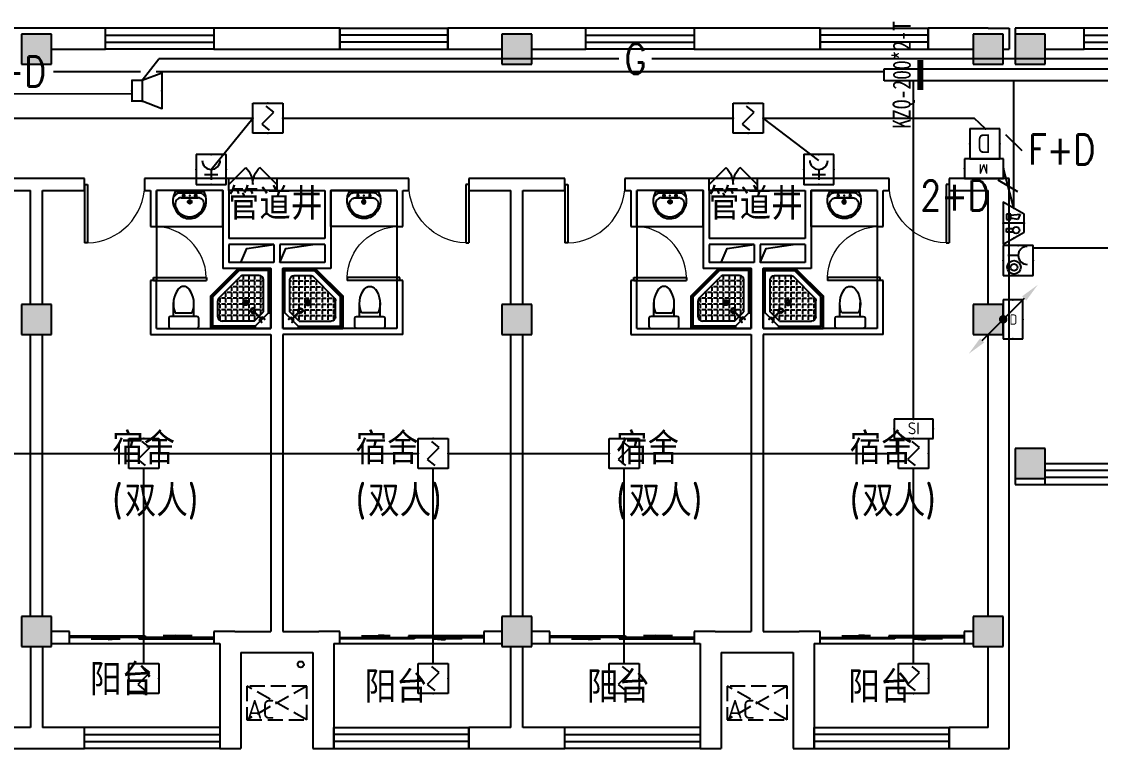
# Model space of a CAD drawing. Extents: x 1725663 to 4653551, y -550461 to 248782.
# Drawn here: x 2318193 to 2336162, y -526837 to -514724 of the extents above; entities that cross this region are included whole.
import ezdxf
from ezdxf.enums import TextEntityAlignment as Align

# ---------------------------------------------------------------- set-up
doc = ezdxf.new("R2010")
doc.units = 0
doc.header["$LTSCALE"] = 1000
doc.linetypes.add('DASH', pattern=[0.35, 0.25, -0.1])
for name, color, linetype in [('0-底图', 7, 'Continuous'), ('0000集水坑', 4, 'Continuous'), ('CABLETRAY', 4, 'Continuous'), ('CLAYER', 7, 'Continuous'), ('COLUMN', 255, 'Continuous'), ('DIM-消防', 3, 'Continuous'), ('DOOR_FIRE', 4, 'Continuous'), ('EQUIP-广播', 3, 'Continuous'), ('EQUIP-消防', 3, 'Continuous'), ('LWIRE', 4, 'Continuous'), ('PUB_HATCH', 8, 'Continuous'), ('PUB_TEXT', 7, 'Continuous'), ('WALL', 2, 'Continuous'), ('WINDOW', 4, 'Continuous'), ('WIRE-消防', 1, 'Continuous'), ('WP_F', 1, 'Continuous'), ('抗震支吊架', 2, 'Continuous'), ('洁具', 213, 'Continuous'), ('空调外机', 211, 'Continuous')]:
    doc.layers.add(name, color=color, linetype=linetype)
doc.styles.add('_TEL_ATTDEF', font='gbenor', dxfattribs={"bigfont": 'gbcbig'})
doc.styles.add('_TEL_DIM', font='SIMPLEX', dxfattribs={"width": 0.8, "height": 3.5, "bigfont": 'HZTXT'})
doc.styles.add('HZ', font='rs.shx', dxfattribs={"width": 0.8, "bigfont": 'hztxt.shx'})
doc.styles.add('kzcad', font='', dxfattribs={"width": 0.8})
doc.styles.get("Standard").update_dxf_attribs({"font": 'geniso.shx', "bigfont": 'hztxt.shx'})
doc.styles.get('kzcad').set_extended_font_data('SimSun')

# ---------------------------------------------------------------- blocks, each defined once
blk = doc.blocks.new('$equip$00002656')
for p, q in [((-0.5, 1), (-0.5, 0)), ((0.5, 1), (-0.5, 1)), ((0.5, 0), (0.5, 1)), ((0, 0.5), (0, 0.15)), ((-0.5, 0), (0.5, 0)), ((-0.219, 0.331), (0.222, 0.331))]:
    blk.add_line(p, q)
at = {"const_width": 0.04}
blk.add_lwpolyline([(-0.5, 1), (0.5, 1), (0.5, 0), (-0.5, 0), (-0.5, 1), (0.5, 1)], dxfattribs=at)
blk.add_arc((0, 0.8), 0.3, 180, 0)
for p in [(0, 1), (-0.5, 0.5), (0.5, 0.5), (0, 0)]:
    blk.add_point(p)
at = {"color": 7, "flags": 1}
for tag, height, p in [('B', 0.4, (0.762, 0.292)), ('A', 0.00002, (0, 0))]:
    blk.add_attdef(tag, text='', height=height, dxfattribs=at).set_placement(p, align=Align.MIDDLE_CENTER)
blk = doc.blocks.new('A$C29581A72')
at = {"layer": 'EQUIP-消防', "xscale": 500, "yscale": 500, "zscale": 500}
blk.add_blockref('$equip$00002656', (358, 98), dxfattribs=at)
at = {"style": 'HZ', "flags": 1}
for tag in ['WHAT', 'SPEC', 'UNIT']:
    blk.add_attdef(tag, (375, 0), '', height=0.001, dxfattribs=at)
blk = doc.blocks.new('$Equip$00002649')
for p, q in [((-0.5, 0.5), (-0.5, -0.5)), ((0.5, 0.5), (-0.5, 0.5)), ((-0.2, 0.2), (0.05, 0.4)), ((0.5, -0.5), (0.5, 0.5)), ((0, 0), (-0.2, 0.2)), ((0, 0), (0.2, -0.2)), ((0.2, -0.2), (-0.05, -0.4)), ((-0.5, -0.5), (0.5, -0.5))]:
    blk.add_line(p, q)
at = {"const_width": 0.02}
blk.add_lwpolyline([(-0.5, 0.5), (0.5, 0.5), (0.5, -0.5), (-0.5, -0.5), (-0.5, 0.5), (0.5, 0.5)], dxfattribs=at)
for p in [(0, 0.5), (-0.5, 0), (0.5, 0), (0, -0.5)]:
    blk.add_point(p)
at = {"color": 7, "flags": 1}
for tag, height, p in [('A', 0.00002, (0, 0)), ('B', 0.4, (0.762, -0.208))]:
    blk.add_attdef(tag, text='', height=height, dxfattribs=at).set_placement(p, align=Align.MIDDLE_CENTER)
blk = doc.blocks.new('$equip_U$00000157(WIN7-PC-dian)')
for p, q in [((-0.65, 0.65), (-0.65, 0)), ((0.65, 0.65), (-0.65, 0.65)), ((0.65, 0), (0.65, 0.65)), ((-0.65, 0), (0.65, 0))]:
    blk.add_line(p, q)
for p in [(0.041, 0.65), (-0.65, 0.325), (0.041, 0), (0.65, 0.325)]:
    blk.add_point(p)
at = {"color": 7, "style": '_TEL_DIM'}
blk.add_attdef('$TEXT$', text='', height=0.3, dxfattribs=at).set_placement((0.006, 0.343), align=Align.MIDDLE_CENTER)
at = {"color": 7, "style": '_TEL_DIM', "flags": 1}
for tag in ['A', 'REMARK']:
    blk.add_attdef(tag, text='', height=0.00002, dxfattribs=at).set_placement((0, 0), align=Align.MIDDLE_CENTER)
at = {"layer": 'EQUIP-消防', "color": 7, "style": '_TEL_DIM', "flags": 1}
blk.add_attdef('REMARK', text='', height=0.00002, dxfattribs=at).set_placement((0, 0), align=Align.MIDDLE_CENTER)
blk.add_attdef('REMARK', text='', height=0.00002, dxfattribs=at).set_placement((0, 0), align=Align.MIDDLE_CENTER)
blk = doc.blocks.new('$equip$00002755')
for p, q in [((0.5, 0.5), (-0.5, 0.5)), ((-0.5, 0.5), (-0.5, -0.5)), ((0.5, -0.5), (0.5, 0.5)), ((-0.5, -0.5), (0.5, -0.5))]:
    blk.add_line(p, q)
at = {"const_width": 0.04}
blk.add_lwpolyline([(-0.5, 0.5), (0.5, 0.5), (0.5, -0.5), (-0.5, -0.5), (-0.5, 0.5), (0.5, 0.5)], dxfattribs=at)
for p in [(0, 0.5), (-0.5, 0), (0.5, 0), (-0.027, -0.5)]:
    blk.add_point(p)
at = {"color": 7}
blk.add_attdef('$TEXT$', text='', height=0.4, dxfattribs=at).set_placement((0.026, -0.008), align=Align.MIDDLE_CENTER)
at = {"color": 7, "flags": 1}
for tag, height, p in [('A', 0.00002, (0, 0)), ('B', 0.4, (0.755, -0.254))]:
    blk.add_attdef(tag, text='', height=height, dxfattribs=at).set_placement(p, align=Align.MIDDLE_CENTER)
blk = doc.blocks.new('$equip$00002655')
for p, q in [((-0.5, 1), (-0.5, 0)), ((0.5, 1), (-0.5, 1)), ((0.5, 0), (0.5, 1)), ((-0.169, 0.5), (-0.169, 0.15)), ((-0.5, 0), (0.5, 0))]:
    blk.add_line(p, q)
at = {"const_width": 0.04}
blk.add_lwpolyline([(-0.5, 1), (0.5, 1), (0.5, 0), (-0.5, 0), (-0.5, 1), (0.5, 1)], dxfattribs=at)
for radius in [0.226, 0.113]:
    blk.add_circle((0.227, 0.36), radius)
blk.add_arc((-0.169, 0.8), 0.3, 180, 0)
for p in [(0, 1), (-0.5, 0.5), (0.5, 0.5), (0, 0)]:
    blk.add_point(p)
at = {"color": 7, "flags": 1}
for tag, height, p in [('B', 0.4, (0.762, 0.292)), ('A', 0.00002, (0, 0))]:
    blk.add_attdef(tag, text='', height=height, dxfattribs=at).set_placement(p, align=Align.MIDDLE_CENTER)
blk = doc.blocks.new('$equip$00002679')
for p, q in [((-0.3, 0.699), (-0.703, 0)), ((-0.264, 0.249), (-0.304, 0.569)), ((-0.304, 0.569), (-0.128, 0.489)), ((0.3, 0.699), (-0.3, 0.699)), ((0.3, 0.699), (-0.3, 0.699)), ((-0.128, 0.489), (-0.168, 0.249)), ((0, 0.699), (0, 0)), ((0.703, 0), (0.3, 0.699)), ((-0.703, 0), (0.703, 0)), ((-0.304, 0.249), (-0.304, 0.113)), ((-0.128, 0.249), (-0.304, 0.249)), ((-0.304, 0.113), (-0.128, 0.113)), ((-0.128, 0.113), (-0.128, 0.249)), ((0.174, 0.11), (0.174, 0.338)), ((0.294, 0.11), (0.174, 0.11)), ((0.294, 0.338), (0.294, 0.11))]:
    blk.add_line(p, q)
at = {"const_width": 0.04}
for points in [[(-0.299, 0.699), (0.301, 0.699), (0.703, 0), (-0.702, 0), (-0.299, 0.699), (0.301, 0.699)], [(-0.3, 0.699), (0.3, 0.699), (0.703, 0), (-0.703, 0), (-0.3, 0.699), (0.3, 0.699)]]:
    blk.add_lwpolyline(points, dxfattribs=at)
blk.add_circle((0.234, 0.43), 0.111)
for p in [(0, 0.699), (-0.501, 0.349), (0, 0), (0.502, 0.349)]:
    blk.add_point(p)
at = {"color": 7, "flags": 1}
for tag, height, p in [('B', 0.4, (0.961, 0.299)), ('A', 0.00002, (0, 0))]:
    blk.add_attdef(tag, text='', height=height, dxfattribs=at).set_placement(p, align=Align.MIDDLE_CENTER)
blk = doc.blocks.new('$equip$00002778')
for p, q in [((0.65, 0.65), (-0.65, 0.65)), ((-0.65, 0.65), (-0.65, 0)), ((0.65, 0), (0.65, 0.65)), ((-0.65, 0), (0.65, 0))]:
    blk.add_line(p, q)
at = {"const_width": 0.04}
blk.add_lwpolyline([(-0.65, 0.65), (-0.65, 0), (0.65, 0), (0.65, 0.65), (-0.65, 0.65), (-0.65, 0)], dxfattribs=at)
for p in [(0, 0.65), (-0.65, 0.325), (0, 0), (0.65, 0.325)]:
    blk.add_point(p)
at = {"color": 7}
blk.add_attdef('$TEXT$', text='', height=0.34, dxfattribs=at).set_placement((0.006, 0.343), align=Align.MIDDLE_CENTER)
at = {"color": 7, "flags": 1}
for tag, height, p in [('B', 0.4, (0.905, 0.246)), ('A', 0.00002, (0, 0))]:
    blk.add_attdef(tag, text='', height=height, dxfattribs=at).set_placement(p, align=Align.MIDDLE_CENTER)
blk = doc.blocks.new('$TelecSys$00000111')
blk.add_line((0.268, 0.268), (-0.268, -0.268))
at = {"color": 7, "style": '_TEL_DIM', "width": 0.8}
blk.add_attdef('N', text='', height=1, dxfattribs=at).set_placement((-0.212, 0.579), align=Align.MIDDLE)
blk = doc.blocks.new('$equip$00002982')
for p, q in [((0.35, 0.35), (1, 0.6)), ((1, 0.6), (1, -0.6)), ((0, 0.35), (0.35, 0.35)), ((0, 0.35), (0, -0.35)), ((0.35, 0.35), (0.35, -0.35)), ((0.35, -0.35), (0, -0.35)), ((1, -0.6), (0.35, -0.35))]:
    blk.add_line(p, q)
at = {"const_width": 0.04}
blk.add_lwpolyline([(0.35, 0.35), (0, 0.35), (0, -0.35), (0.35, -0.35), (1, -0.6), (1, 0.6), (0.35, 0.35), (0, 0.35)], dxfattribs=at)
for p in [(0, 0), (0.35, 0.35), (1, 0), (0.35, -0.35)]:
    blk.add_point(p)
at = {"color": 7, "style": '_TEL_DIM', "flags": 1}
for tag in ['A', 'REMARK']:
    blk.add_attdef(tag, text='', height=0.00002, dxfattribs=at).set_placement((0, 0), align=Align.MIDDLE_CENTER)
blk = doc.blocks.new('$TelecSys$00000080')
for p, q in [((-0.7, -0.7), (0, 0)), ((0.104, 0.104), (0.104, 0.104)), ((-0.104, -0.104), (-0.104, -0.104))]:
    blk.add_line(p, q)
at = {"const_width": 0.142}
blk.add_lwpolyline([(0.071, 0, 1), (-0.071, 0, 1)], format="xyb", close=True, dxfattribs=at)
blk.add_solid([(-0.63, -0.77), (-0.77, -0.63), (-1.15, -1.15)])
at = {"width": 0.8, "flags": 9}
blk.add_attdef('A', (0, 0), '', height=0.00002, rotation=180, dxfattribs=at)
blk = doc.blocks.new('$TelecSys$00000079')
for p, q in [((0.7, 0.7), (0, 0)), ((0.104, 0.104), (0.104, 0.104)), ((-0.104, -0.104), (-0.104, -0.104))]:
    blk.add_line(p, q)
at = {"const_width": 0.142}
blk.add_lwpolyline([(-0.071, 0, 1), (0.071, 0, 1)], format="xyb", close=True, dxfattribs=at)
blk.add_solid([(0.63, 0.77), (0.77, 0.63), (1.15, 1.15)])
at = {"width": 0.8, "flags": 9}
blk.add_attdef('A', (0, 0), '', height=0.00002, dxfattribs=at)
blk = doc.blocks.new('$equip$00002776')
for p, q in [((0.65, 0.65), (-0.65, 0.65)), ((-0.65, 0.65), (-0.65, 0)), ((0.65, 0), (0.65, 0.65)), ((-0.65, 0), (0.65, 0))]:
    blk.add_line(p, q)
at = {"const_width": 0.04}
blk.add_lwpolyline([(-0.65, 0.65), (-0.65, 0), (0.65, 0), (0.65, 0.65), (-0.65, 0.65), (-0.65, 0)], dxfattribs=at)
for p in [(0, 0.65), (-0.65, 0.325), (0, 0), (0.65, 0.325)]:
    blk.add_point(p)
at = {"color": 7}
blk.add_attdef('$TEXT$', text='', height=0.4, dxfattribs=at).set_placement((0.006, 0.343), align=Align.MIDDLE_CENTER)
at = {"color": 7, "flags": 1}
for tag, p in [('B', (0.905, 0.246)), ('A', (0, 0))]:
    blk.add_attdef(tag, text='', height=0.4, dxfattribs=at).set_placement(p, align=Align.MIDDLE_CENTER)
blk = doc.blocks.new('2t21gqw')
at = {"layer": '0000集水坑'}
blk.add_circle((36400, -76400), 50, dxfattribs=at)
blk = doc.blocks.new('1F平面-CAD导入_dwg_Drawing4_t3_dwg_$plan$00001613-474159-1F-927810-1F')
at = {"layer": '洁具'}
for p, q in [((-30, 250), (-170, 250)), ((-200, 170), (-430, 170)), ((-260, -140), (-260, 140)), ((-200, -170), (-200, -220)), ((-170, -250), (-30, -250))]:
    blk.add_line(p, q, dxfattribs=at)
for points in [[(-200, 220), (-200, 170), (-200, -170), (-430, -170)], [(0, -220), (0, 220)]]:
    blk.add_lwpolyline(points, dxfattribs=at)
for centre, radius, start, end in [((-170, 220), 30, 90, 180), ((-30, 220), 30, 0, 90), ((-590, 0), 110, 123.4509, 236.5491), ((-413, -227), 398, 67.4505, 126.6381), ((-413, 227), 398, 233.3619, 292.5495), ((-170, -220), 30, 180, 270), ((-30, -220), 30, 270, 0)]:
    blk.add_arc(centre, radius, start, end, dxfattribs=at)
blk = doc.blocks.new('$lvtry$00000169')
at = {"color": 0}
for p, q in [((259, -36), (259, 0)), ((259, -36), (36, -259)), ((276, -120), (120, -276)), ((144, -151), (291, -298)), ((151, -144), (298, -291)), ((259, -24), (976, -24)), ((259, -36), (964, -36)), ((270, -213), (270, -143)), ((276, -120), (808, -120)), ((366, -213), (366, -143)), ((462, -213), (462, -143)), ((558, -213), (558, -143)), ((655, -213), (655, -143)), ((751, -213), (751, -143)), ((847, -213), (847, -143)), ((964, -36), (976, -24)), ((964, -36), (964, -525)), ((976, -24), (976, -530)), ((36, -259), (0, -259)), ((24, -259), (24, -976)), ((36, -259), (36, -964)), ((120, -276), (120, -808)), ((120, -309), (147, -309)), ((173, -309), (173, -239)), ((173, -309), (243, -309)), ((173, -405), (173, -335)), ((183, -213), (205, -213)), ((220, -213), (243, -213)), ((270, -213), (340, -213)), ((270, -263), (270, -239)), ((270, -405), (270, -335)), ((334, -309), (340, -309)), ((366, -213), (436, -213)), ((366, -309), (366, -239)), ((366, -309), (436, -309)), ((366, -405), (366, -335)), ((462, -213), (532, -213)), ((462, -309), (462, -239)), ((462, -309), (532, -309)), ((462, -405), (462, -335)), ((558, -213), (628, -213)), ((558, -309), (558, -239)), ((558, -309), (628, -309)), ((558, -405), (558, -335)), ((655, -213), (725, -213)), ((655, -309), (655, -239)), ((655, -309), (725, -309)), ((655, -405), (655, -335)), ((751, -213), (821, -213)), ((751, -309), (751, -239)), ((751, -309), (821, -309)), ((751, -405), (751, -335)), ((847, -213), (880, -213)), ((847, -309), (847, -239)), ((847, -309), (880, -309)), ((847, -405), (847, -335)), ((880, -192), (880, -460)), ((120, -405), (147, -405)), ((120, -501), (147, -501)), ((173, -405), (243, -405)), ((173, -501), (173, -431)), ((173, -501), (243, -501)), ((173, -598), (173, -528)), ((270, -405), (340, -405)), ((270, -501), (270, -431)), ((270, -501), (340, -501)), ((270, -598), (270, -528)), ((366, -405), (379, -405)), ((366, -501), (366, -431)), ((366, -501), (436, -501)), ((366, -598), (366, -528)), ((462, -405), (532, -405)), ((462, -501), (462, -431)), ((462, -501), (532, -501)), ((462, -598), (462, -528)), ((859, -511), (511, -859)), ((964, -525), (525, -964)), ((976, -530), (530, -976)), ((558, -405), (628, -405)), ((558, -501), (558, -431)), ((558, -501), (628, -501)), ((558, -598), (558, -528)), ((655, -405), (725, -405)), ((655, -501), (655, -431)), ((655, -501), (725, -501)), ((655, -598), (655, -528)), ((751, -405), (821, -405)), ((751, -501), (751, -431)), ((751, -501), (821, -501)), ((751, -598), (751, -528)), ((847, -405), (880, -405)), ((847, -501), (847, -431)), ((847, -501), (867, -501)), ((964, -525), (976, -530)), ((120, -598), (147, -598)), ((120, -694), (147, -694)), ((173, -598), (243, -598)), ((173, -694), (173, -624)), ((173, -694), (243, -694)), ((270, -598), (340, -598)), ((270, -694), (270, -624)), ((270, -694), (340, -694)), ((366, -598), (436, -598)), ((366, -694), (366, -624)), ((366, -694), (436, -694)), ((462, -598), (532, -598)), ((462, -694), (462, -624)), ((462, -694), (532, -694)), ((558, -598), (628, -598)), ((558, -694), (558, -624)), ((558, -694), (628, -694)), ((655, -598), (725, -598)), ((655, -694), (655, -624)), ((655, -694), (676, -694)), ((751, -598), (773, -598)), ((120, -790), (147, -790)), ((173, -790), (173, -720)), ((173, -790), (243, -790)), ((173, -878), (173, -816)), ((192, -880), (460, -880)), ((270, -790), (270, -720)), ((270, -790), (340, -790)), ((270, -880), (270, -816)), ((366, -790), (366, -720)), ((366, -790), (436, -790)), ((366, -880), (366, -816)), ((462, -790), (462, -720)), ((462, -790), (532, -790)), ((462, -880), (462, -816)), ((558, -790), (558, -720)), ((558, -790), (580, -790)), ((36, -964), (24, -976)), ((24, -976), (530, -976)), ((36, -964), (525, -964)), ((525, -964), (530, -976))]:
    blk.add_line(p, q, dxfattribs=at)
blk.add_lwpolyline([(0, 0), (0, -1000), (540, -1000), (1000, -540), (1000, 0)], close=True)
for points in [[(0, 0), (0, -1000)], [(0, 0), (1000, 0)], [(1000, 0), (1000, -540)], [(136, -190), (148, -178), (132, -162), (121, -174)], [(190, -136), (178, -148), (162, -132), (174, -121)], [(1000, -540), (540, -1000)], [(0, -1000), (540, -1000)]]:
    blk.add_lwpolyline(points, close=True, dxfattribs=at)
for radius in [43.8, 31.1]:
    blk.add_circle((416, -428), radius, dxfattribs=at)
for centre, radius, start, end in [((808, -192), 72, 0, 90), ((296, -296), 40.6, 142.583, 128.4197), ((296, -296), 28.6, 145.828, 125.6599), ((808, -460), 72, 315, 0), ((192, -808), 72, 180, 270), ((460, -808), 72, 270, 315)]:
    blk.add_arc(centre, radius, start, end, dxfattribs=at)
for p in [(103, -156, 0), (156, -102, 0), (416, -428, 0)]:
    blk.add_point(p, dxfattribs=at)
blk = doc.blocks.new('$lvtry$00000178')
at = {"color": 0}
for p, q in [((-238, 0), (238, 0)), ((-214, -36), (-272, -91)), ((-180, -23), (180, -23)), ((-142, -105), (140, -105)), ((140, -105), (-142, -105)), ((216, -37), (268, -91))]:
    blk.add_line(p, q, dxfattribs=at)
blk.add_lwpolyline([(-104, -430, 0.224698), (110, -425, 0.348046), (269, -79), (239, 0), (-241, 0), (-271, -79, 0.356844)], format="xyb", close=True, dxfattribs=at)
for centre, radius in [((-100, -65), 16.3), ((1, -172), 31.6), ((100, -65), 16.3)]:
    blk.add_circle(centre, radius, dxfattribs=at)
at = {"color": 0, "lineweight": 13}
blk.add_circle((1, -172), 23, dxfattribs=at)
at = {"color": 0}
for centre, radius, start, end in [((-142, -205), 100, 90, 190.5602), ((-180, -73), 50, 90, 133.181), ((140, -205), 100, 349.4398, 90), ((180, -73), 50, 44.5607, 90), ((-1, -179), 243, 190.5602, 349.4398)]:
    blk.add_arc(centre, radius, start, end, dxfattribs=at)
for p in [(0, -65), (1, -172)]:
    blk.add_point(p, dxfattribs=at)
blk = doc.blocks.new('A$C70365C93')
at = {"layer": '洁具'}
blk.add_lwpolyline([(-1900, 2300), (-1900, 1700), (-800, 1700), (-800, 2300)], close=True, dxfattribs=at)
blk.add_blockref('$lvtry$00000178', (-1350, 2280), dxfattribs=at)
at = {"layer": '洁具', "rotation": 180}
blk.add_blockref('$lvtry$00000169', (0, 0), dxfattribs=at)
at = {"layer": '洁具', "extrusion": (0, 0, -1), "xscale": -1, "zscale": -1, "rotation": 90}
blk.add_blockref('1F平面-CAD导入_dwg_Drawing4_t3_dwg_$plan$00001613-474159-1F-927810-1F', (1450, 0), dxfattribs=at)
blk = doc.blocks.new('A$Cf5a72a1b')
at = {"layer": '空调外机', "linetype": 'DASH'}
for p, q in [((1000, 563), (0, 0)), ((1000, 0), (0, 563))]:
    blk.add_line(p, q, dxfattribs=at)
blk.add_lwpolyline([(1000, 563), (0, 563), (0, 0), (1000, 0)], close=True, dxfattribs=at)
at = {"layer": 'PUB_TEXT'}
blk.add_text('AC', height=315, dxfattribs=at).set_placement((5, 18))
blk = doc.blocks.new('$WINLIB2D$00000001')
at = {"color": 0}
for points in [[(-0.5, 0.5), (-0.5, -0.5)], [(-0.5, 0.5), (0.5, 0.5)], [(0.5, -0.5), (0.5, 0.5)], [(0.5, 0.1667), (-0.5, 0.1667)], [(0.5, -0.1667), (-0.5, -0.1667)], [(-0.5, -0.5), (0.5, -0.5)]]:
    blk.add_lwpolyline(points, dxfattribs=at)
blk = doc.blocks.new('$DorLib2D$00000131')
at = {"color": 0, "linetype": 'Continuous'}
for p, q in [((0.15, 0.125), (0.2319, 0.1973)), ((0.2319, 0.1973), (0.2319, 0.125)), ((-0.5, 0.125), (-0.5, 0)), ((0.0192, 0.125), (-0.5, 0.125)), ((0.0192, 0), (0.0192, 0.125)), ((0.35, 0.125), (0.15, 0.125)), ((-0.5, 0), (0.0192, 0)), ((-0.024, 0), (0.5, 0)), ((-0.024, -0.125), (-0.024, 0)), ((0.5, 0), (0.5, -0.125)), ((-0.35, -0.125), (-0.15, -0.125)), ((-0.2319, -0.1973), (-0.2319, -0.125)), ((-0.15, -0.125), (-0.2319, -0.1973)), ((0.5, -0.125), (-0.024, -0.125))]:
    blk.add_line(p, q, dxfattribs=at)
blk = doc.blocks.new('$DorLib2D$00000116')
at = {"color": 0}
for p, q in [((-0.5, 0), (-0.146, 0.354)), ((0.5, 0), (0.146, 0.354))]:
    blk.add_line(p, q, dxfattribs=at)
for centre, start, end in [((-0.5, 0), 0, 45), ((0.5, 0), 135, 180)]:
    blk.add_arc(centre, 0.5, start, end, dxfattribs=at)
blk = doc.blocks.new('$DorLib2D$00000001')
for p, q in [((0.45, 0.975), (0.5, 0.975)), ((0.45, 0), (0.45, 0.975)), ((0.5, 0), (0.5, 0.975)), ((0.5, 0), (0.45, 0))]:
    blk.add_line(p, q)
at = {"lineweight": 13}
blk.add_arc((0.475, 0), 0.975, 91.4693, 180, dxfattribs=at)
blk = doc.blocks.new('gkhkjk')
at = {"layer": 'PUB_HATCH'}
for points in [[(1529557, -433803.8), (1529057, -433803.8), (1529057, -434303.8), (1529557, -434303.8)], [(1537557, -433803.8), (1537057, -433803.8), (1537057, -434303.8), (1537557, -434303.8)], [(1545407, -433803.8), (1544907, -433803.8), (1544907, -434303.8), (1545407, -434303.8)], [(1546107, -433803.8), (1545607, -433803.8), (1545607, -434303.8), (1546107, -434303.8)], [(1529557, -438303.8), (1529057, -438303.8), (1529057, -438803.8), (1529557, -438803.8)], [(1537557, -438303.8), (1537057, -438303.8), (1537057, -438803.8), (1537557, -438803.8)], [(1545407, -438303.8), (1544907, -438303.8), (1544907, -438803.8), (1545407, -438803.8)], [(1546107, -440703.8), (1545607, -440703.8), (1545607, -441203.8), (1546107, -441203.8)], [(1529557, -443503.8), (1529057, -443503.8), (1529057, -444003.8), (1529557, -444003.8)], [(1537557, -443503.8), (1537057, -443503.8), (1537057, -444003.8), (1537557, -444003.8)], [(1545407, -443503.8), (1544907, -443503.8), (1544907, -444003.8), (1545407, -444003.8)]]:
    blk.add_hatch(color=256, dxfattribs=at).paths.add_polyline_path(points)
for points in [[(1532707, -437603.8), (1532810.6, -437373.6), (1533257, -437303.8)], [(1533357, -437603.8), (1533460.6, -437373.6), (1533907, -437303.8)], [(1540707, -437603.8), (1540810.6, -437373.6), (1541257, -437303.8)], [(1541357, -437603.8), (1541460.6, -437373.6), (1541907, -437303.8)]]:
    blk.add_lwpolyline(points)
at = {"layer": 'COLUMN'}
for p, q in [((1529557, -433803.8), (1529057, -433803.8)), ((1529057, -433803.8), (1529057, -434303.8)), ((1529557, -434303.8), (1529557, -433803.8)), ((1537557, -433803.8), (1537057, -433803.8)), ((1537057, -433803.8), (1537057, -434303.8)), ((1537557, -434303.8), (1537557, -433803.8)), ((1545407, -433803.8), (1544907, -433803.8)), ((1544907, -433803.8), (1544907, -434303.8)), ((1545407, -434303.8), (1545407, -433803.8)), ((1546107, -433803.8), (1545607, -433803.8)), ((1545607, -433803.8), (1545607, -434303.8)), ((1546107, -434303.8), (1546107, -433803.8)), ((1529057, -434303.8), (1529557, -434303.8)), ((1537057, -434303.8), (1537557, -434303.8)), ((1544907, -434303.8), (1545407, -434303.8)), ((1545607, -434303.8), (1546107, -434303.8)), ((1529557, -438303.8), (1529057, -438303.8)), ((1529057, -438303.8), (1529057, -438803.8)), ((1529557, -438803.8), (1529557, -438303.8)), ((1537557, -438303.8), (1537057, -438303.8)), ((1537057, -438303.8), (1537057, -438803.8)), ((1537557, -438803.8), (1537557, -438303.8)), ((1545407, -438303.8), (1544907, -438303.8)), ((1544907, -438303.8), (1544907, -438803.8)), ((1545407, -438803.8), (1545407, -438303.8)), ((1529057, -438803.8), (1529557, -438803.8)), ((1537057, -438803.8), (1537557, -438803.8)), ((1544907, -438803.8), (1545407, -438803.8)), ((1546107, -440703.8), (1545607, -440703.8)), ((1545607, -440703.8), (1545607, -441203.8)), ((1546107, -441203.8), (1546107, -440703.8)), ((1545607, -441203.8), (1546107, -441203.8)), ((1529557, -443503.8), (1529057, -443503.8)), ((1529057, -443503.8), (1529057, -444003.8)), ((1529557, -444003.8), (1529557, -443503.8)), ((1537557, -443503.8), (1537057, -443503.8)), ((1537057, -443503.8), (1537057, -444003.8)), ((1537557, -444003.8), (1537557, -443503.8)), ((1545407, -443503.8), (1544907, -443503.8)), ((1544907, -443503.8), (1544907, -444003.8)), ((1545407, -444003.8), (1545407, -443503.8)), ((1529057, -444003.8), (1529557, -444003.8)), ((1537057, -444003.8), (1537557, -444003.8)), ((1544907, -444003.8), (1545407, -444003.8))]:
    blk.add_line(p, q, dxfattribs=at)
at = {"layer": 'DOOR_FIRE'}
for p, q in [((1533307, -436203.8), (1532507, -436203.8)), ((1541307, -436203.8), (1540507, -436203.8)), ((1533307, -436403.8), (1532507, -436403.8)), ((1541307, -436403.8), (1540507, -436403.8))]:
    blk.add_line(p, q, dxfattribs=at)
at = {"layer": 'WALL'}
for p, q in [((1529307, -433703.8), (1528157, -433703.8)), ((1530457, -433703.8), (1529307, -433703.8)), ((1530457, -434053.8), (1530457, -433703.8)), ((1534357, -433703.8), (1532257, -433703.8)), ((1532257, -433703.8), (1532257, -434053.8)), ((1534357, -434053.8), (1534357, -433703.8)), ((1537307, -433703.8), (1536157, -433703.8)), ((1536157, -433703.8), (1536157, -434053.8)), ((1538457, -433703.8), (1537307, -433703.8)), ((1538457, -434053.8), (1538457, -433703.8)), ((1542357, -433703.8), (1540257, -433703.8)), ((1540257, -433703.8), (1540257, -434053.8)), ((1542357, -434053.8), (1542357, -433703.8)), ((1545157, -433703.8), (1544157, -433703.8)), ((1544157, -433703.8), (1544157, -434053.8)), ((1545157, -433703.8), (1545507, -433703.8)), ((1545507, -433703.8), (1545507, -434053.8)), ((1546757, -433703.8), (1545607, -433703.8)), ((1545607, -433703.8), (1545607, -433803.8)), ((1546757, -434053.8), (1546757, -433703.8)), ((1529557, -434053.8), (1530457, -434053.8)), ((1532257, -434053.8), (1534357, -434053.8)), ((1536157, -434053.8), (1537057, -434053.8)), ((1537557, -434053.8), (1538457, -434053.8)), ((1540257, -434053.8), (1542357, -434053.8)), ((1544157, -434053.8), (1544907, -434053.8)), ((1545407, -434053.8), (1545507, -434053.8)), ((1546107, -434053.8), (1546757, -434053.8)), ((1529307, -436203.8), (1528507, -436203.8)), ((1530107, -436203.8), (1529307, -436203.8)), ((1530107, -436403.8), (1530107, -436203.8)), ((1531207, -436203.8), (1531107, -436203.8)), ((1531107, -436203.8), (1531107, -436403.8)), ((1532407, -436203.8), (1531207, -436203.8)), ((1532507, -436203.8), (1532407, -436203.8)), ((1532507, -436403.8), (1532507, -436203.8)), ((1534207, -436203.8), (1533307, -436203.8)), ((1533307, -436203.8), (1533307, -436403.8)), ((1535407, -436203.8), (1534207, -436203.8)), ((1535507, -436203.8), (1535407, -436203.8)), ((1535507, -436403.8), (1535507, -436203.8)), ((1537307, -436203.8), (1536507, -436203.8)), ((1536507, -436203.8), (1536507, -436403.8)), ((1538107, -436203.8), (1537307, -436203.8)), ((1538107, -436403.8), (1538107, -436203.8)), ((1539207, -436203.8), (1539107, -436203.8)), ((1539107, -436203.8), (1539107, -436403.8)), ((1540407, -436203.8), (1539207, -436203.8)), ((1540507, -436203.8), (1540407, -436203.8)), ((1540507, -436403.8), (1540507, -436203.8)), ((1542207, -436203.8), (1541307, -436203.8)), ((1541307, -436203.8), (1541307, -436403.8)), ((1543407, -436203.8), (1542207, -436203.8)), ((1543507, -436203.8), (1543407, -436203.8)), ((1543507, -436403.8), (1543507, -436203.8)), ((1545507, -436203.8), (1544507, -436203.8)), ((1544507, -436203.8), (1544507, -436403.8)), ((1545507, -438553.8), (1545507, -436203.8)), ((1528507, -436403.8), (1529207, -436403.8)), ((1529207, -438303.8), (1529207, -436403.8)), ((1529407, -438303.8), (1529407, -436403.8)), ((1529407, -436403.8), (1530107, -436403.8)), ((1531107, -436403.8), (1531207, -436403.8)), ((1531207, -436403.8), (1531207, -437003.8)), ((1532407, -436403.8), (1531307, -436403.8)), ((1531307, -437003.8), (1531307, -436403.8)), ((1532407, -436403.8), (1532407, -437203.8)), ((1532507, -436403.8), (1532507, -437203.8)), ((1533307, -436403.8), (1534107, -436403.8)), ((1534107, -436403.8), (1534107, -437203.8)), ((1535307, -436403.8), (1534207, -436403.8)), ((1534207, -436403.8), (1534207, -437203.8)), ((1535307, -436403.8), (1535307, -437003.8)), ((1535407, -437003.8), (1535407, -436403.8)), ((1535407, -436403.8), (1535507, -436403.8)), ((1536507, -436403.8), (1537207, -436403.8)), ((1537207, -438303.8), (1537207, -436403.8)), ((1537407, -438303.8), (1537407, -436403.8)), ((1537407, -436403.8), (1538107, -436403.8)), ((1539107, -436403.8), (1539207, -436403.8)), ((1539207, -436403.8), (1539207, -437003.8)), ((1540407, -436403.8), (1539307, -436403.8)), ((1539307, -437003.8), (1539307, -436403.8)), ((1540407, -436403.8), (1540407, -437203.8)), ((1540507, -436403.8), (1540507, -437203.8)), ((1541307, -436403.8), (1542107, -436403.8)), ((1542107, -436403.8), (1542107, -437203.8)), ((1543307, -436403.8), (1542207, -436403.8)), ((1542207, -436403.8), (1542207, -437203.8)), ((1543307, -436403.8), (1543307, -437003.8)), ((1543407, -437003.8), (1543407, -436403.8)), ((1543407, -436403.8), (1543507, -436403.8)), ((1544507, -436403.8), (1545157, -436403.8)), ((1545157, -438303.8), (1545157, -436403.8)), ((1531207, -437003.8), (1531307, -437003.8)), ((1535307, -437003.8), (1535407, -437003.8)), ((1539207, -437003.8), (1539307, -437003.8)), ((1543307, -437003.8), (1543407, -437003.8)), ((1532407, -437203.8), (1532407, -437703.8)), ((1533307, -437203.8), (1532507, -437203.8)), ((1533257, -437303.8), (1532507, -437303.8)), ((1532507, -437303.8), (1532507, -437603.8)), ((1533257, -437303.8), (1533257, -437603.8)), ((1534107, -437203.8), (1533307, -437203.8)), ((1534107, -437303.8), (1533357, -437303.8)), ((1533357, -437303.8), (1533357, -437603.8)), ((1534107, -437303.8), (1534107, -437603.8)), ((1534207, -437203.8), (1534207, -437703.8)), ((1540407, -437203.8), (1540407, -437703.8)), ((1541307, -437203.8), (1540507, -437203.8)), ((1541257, -437303.8), (1540507, -437303.8)), ((1540507, -437303.8), (1540507, -437603.8)), ((1541257, -437303.8), (1541257, -437603.8)), ((1542107, -437203.8), (1541307, -437203.8)), ((1542107, -437303.8), (1541357, -437303.8)), ((1541357, -437303.8), (1541357, -437603.8)), ((1542107, -437303.8), (1542107, -437603.8)), ((1542207, -437203.8), (1542207, -437703.8)), ((1533207, -437703.8), (1532407, -437703.8)), ((1533257, -437603.8), (1532507, -437603.8)), ((1533207, -437703.8), (1533207, -438703.8)), ((1534107, -437603.8), (1533357, -437603.8)), ((1533407, -437703.8), (1533407, -438703.8)), ((1534207, -437703.8), (1533407, -437703.8)), ((1541207, -437703.8), (1540407, -437703.8)), ((1541257, -437603.8), (1540507, -437603.8)), ((1541207, -437703.8), (1541207, -438703.8)), ((1542107, -437603.8), (1541357, -437603.8)), ((1541407, -437703.8), (1541407, -438703.8)), ((1542207, -437703.8), (1541407, -437703.8)), ((1531307, -437903.8), (1531207, -437903.8)), ((1531207, -437903.8), (1531207, -438803.8)), ((1531307, -438703.8), (1531307, -437903.8)), ((1535407, -437903.8), (1535307, -437903.8)), ((1535307, -437903.8), (1535307, -438703.8)), ((1535407, -438803.8), (1535407, -437903.8)), ((1539307, -437903.8), (1539207, -437903.8)), ((1539207, -437903.8), (1539207, -438803.8)), ((1539307, -438703.8), (1539307, -437903.8)), ((1543407, -437903.8), (1543307, -437903.8)), ((1543307, -437903.8), (1543307, -438703.8)), ((1543407, -438803.8), (1543407, -437903.8)), ((1545507, -443903.8), (1545507, -438553.8)), ((1529207, -443503.8), (1529207, -438803.8)), ((1529407, -443503.8), (1529407, -438803.8)), ((1531207, -438803.8), (1533207, -438803.8)), ((1531307, -438703.8), (1533207, -438703.8)), ((1533207, -438803.8), (1533207, -443753.8)), ((1535307, -438703.8), (1533407, -438703.8)), ((1535407, -438803.8), (1533407, -438803.8)), ((1533407, -438803.8), (1533407, -443753.8)), ((1537207, -443503.8), (1537207, -438803.8)), ((1537407, -443503.8), (1537407, -438803.8)), ((1539207, -438803.8), (1541207, -438803.8)), ((1539307, -438703.8), (1541207, -438703.8)), ((1541207, -438803.8), (1541207, -443753.8)), ((1543307, -438703.8), (1541407, -438703.8)), ((1543407, -438803.8), (1541407, -438803.8)), ((1541407, -438803.8), (1541407, -443753.8)), ((1545157, -443503.8), (1545157, -438803.8)), ((1545607, -441203.8), (1545607, -441303.8)), ((1545607, -441303.8), (1546107, -441303.8)), ((1546107, -441303.8), (1546107, -441203.8)), ((1529857, -443753.8), (1529557, -443753.8)), ((1529857, -443953.8), (1529857, -443753.8)), ((1532607, -443753.8), (1532257, -443753.8)), ((1532257, -443753.8), (1532257, -443953.8)), ((1532607, -443753.8), (1533207, -443753.8)), ((1533407, -443753.8), (1534007, -443753.8)), ((1534357, -443753.8), (1534007, -443753.8)), ((1534357, -443953.8), (1534357, -443753.8)), ((1537057, -443753.8), (1536757, -443753.8)), ((1536757, -443753.8), (1536757, -443953.8)), ((1537857, -443753.8), (1537557, -443753.8)), ((1537857, -443953.8), (1537857, -443753.8)), ((1540607, -443753.8), (1540257, -443753.8)), ((1540257, -443753.8), (1540257, -443953.8)), ((1540607, -443753.8), (1541207, -443753.8)), ((1541407, -443753.8), (1542007, -443753.8)), ((1542357, -443753.8), (1542007, -443753.8)), ((1542357, -443953.8), (1542357, -443753.8)), ((1544907, -443753.8), (1544757, -443753.8)), ((1544757, -443753.8), (1544757, -443953.8)), ((1529207, -444003.8), (1529207, -445353.8)), ((1529407, -444003.8), (1529407, -445353.8)), ((1529557, -443953.8), (1529857, -443953.8)), ((1532257, -443953.8), (1532357, -443953.8)), ((1532357, -443953.8), (1532357, -445353.8)), ((1534257, -443953.8), (1534357, -443953.8)), ((1534257, -443953.8), (1534257, -445353.8)), ((1536757, -443953.8), (1537057, -443953.8)), ((1537207, -445353.8), (1537207, -444003.8)), ((1537407, -445353.8), (1537407, -444003.8)), ((1537557, -443953.8), (1537857, -443953.8)), ((1540257, -443953.8), (1540357, -443953.8)), ((1540357, -443953.8), (1540357, -445353.8)), ((1542257, -443953.8), (1542357, -443953.8)), ((1542257, -443953.8), (1542257, -445353.8)), ((1544757, -443953.8), (1544907, -443953.8)), ((1545157, -445353.8), (1545157, -444003.8)), ((1545507, -445703.8), (1545507, -443903.8)), ((1532707, -444103.8), (1533307, -444103.8)), ((1532707, -444103.8), (1532707, -445703.8)), ((1533307, -444103.8), (1533907, -444103.8)), ((1533907, -444103.8), (1533907, -445703.8)), ((1540707, -444103.8), (1541307, -444103.8)), ((1540707, -444103.8), (1540707, -445703.8)), ((1541307, -444103.8), (1541907, -444103.8)), ((1541907, -444103.8), (1541907, -445703.8)), ((1529207, -445353.8), (1528507, -445353.8)), ((1530107, -445353.8), (1529407, -445353.8)), ((1530107, -445703.8), (1530107, -445353.8)), ((1532357, -445353.8), (1532357, -445703.8)), ((1534257, -445703.8), (1534257, -445353.8)), ((1537207, -445353.8), (1536507, -445353.8)), ((1536507, -445353.8), (1536507, -445703.8)), ((1538107, -445353.8), (1537407, -445353.8)), ((1538107, -445703.8), (1538107, -445353.8)), ((1540357, -445353.8), (1540357, -445703.8)), ((1542257, -445703.8), (1542257, -445353.8)), ((1545157, -445353.8), (1544507, -445353.8)), ((1544507, -445353.8), (1544507, -445703.8)), ((1528507, -445703.8), (1529307, -445703.8)), ((1529307, -445703.8), (1530107, -445703.8)), ((1532357, -445703.8), (1532707, -445703.8)), ((1533907, -445703.8), (1534257, -445703.8)), ((1536507, -445703.8), (1537307, -445703.8)), ((1537307, -445703.8), (1538107, -445703.8)), ((1540357, -445703.8), (1540707, -445703.8)), ((1541907, -445703.8), (1542257, -445703.8)), ((1544507, -445703.8), (1545507, -445703.8))]:
    blk.add_line(p, q, dxfattribs=at)
at = {"layer": 'WINDOW'}
for p, q in [((1531307, -437003.8), (1531307, -437903.8)), ((1535307, -437003.8), (1535307, -437903.8)), ((1539307, -437003.8), (1539307, -437903.8)), ((1543307, -437003.8), (1543307, -437903.8)), ((1529857, -443953.8), (1532257, -443953.8)), ((1534357, -443953.8), (1536757, -443953.8)), ((1537857, -443953.8), (1540257, -443953.8)), ((1542357, -443953.8), (1544757, -443953.8))]:
    blk.add_line(p, q, dxfattribs=at)
for name, p in [('2t21gqw', (1497307, -367903.8)), ('A$C70365C93', (1533207, -438703.8)), ('A$C70365C93', (1541207, -438703.8)), ('A$Cf5a72a1b', (1532807.5, -445227.3)), ('A$Cf5a72a1b', (1540807.5, -445227.3))]:
    blk.add_blockref(name, p)
at = {"xscale": -1, "rotation": 359.9999999999999}
for p in [(1533407, -438703.8), (1541407, -438703.8)]:
    blk.add_blockref('A$C70365C93', p, dxfattribs=at)
at = {"layer": 'DOOR_FIRE', "xscale": 800, "yscale": -800, "zscale": 200, "rotation": 179.9999999994664}
for p in [(1532907, -436303.8), (1540907, -436303.8)]:
    blk.add_blockref('$DorLib2D$00000116', p, dxfattribs=at)
at = {"layer": 'WINDOW'}
for name, p, xscale, yscale, zscale in [('$WINLIB2D$00000001', (1531357, -433878.8), -1800, 350, -1800), ('$WINLIB2D$00000001', (1535257, -433878.8), 1800, 350, 1800), ('$WINLIB2D$00000001', (1539357, -433878.8), -1800, 350, -1800), ('$WINLIB2D$00000001', (1543257, -433878.8), 1800, 350, 1800), ('$WINLIB2D$00000001', (1547657, -433878.8), -1800, 350, -1800), ('$DorLib2D$00000001', (1530607, -436303.8), -1000, -1000, -1000), ('$DorLib2D$00000001', (1536007, -436303.8), 1000, -1000, 1000), ('$DorLib2D$00000001', (1538607, -436303.8), -1000, -1000, -1000), ('$DorLib2D$00000001', (1544007, -436303.8), 1000, -1000, 1000), ('$WINLIB2D$00000001', (1549582, -441128.8), 6950.000000047032, -350, 6950.000000047032), ('$DorLib2D$00000131', (1531057, -443853.8), -2400, -200, -2400), ('$DorLib2D$00000131', (1535557, -443853.8), 2400, -200, 2400), ('$DorLib2D$00000131', (1539057, -443853.8), -2400, -200, -2400), ('$DorLib2D$00000131', (1543557, -443853.8), 2400, -200, 2400), ('$WINLIB2D$00000001', (1531232, -445528.8), -2249.999999993481, 350, -2249.999999993481), ('$WINLIB2D$00000001', (1535382, -445528.8), 2249.999999993481, 350, 2249.999999993481), ('$WINLIB2D$00000001', (1539232, -445528.8), -2249.999999993481, 350, -2249.999999993481), ('$WINLIB2D$00000001', (1543382, -445528.8), 2249.999999993481, 350, 2249.999999993481)]:
    blk.add_blockref(name, p, dxfattribs=dict(at, xscale=xscale, yscale=yscale, zscale=zscale))
at = {"layer": 'WINDOW', "xscale": 900, "zscale": 900, "rotation": 269.9999999994664}
for p, yscale in [((1531257, -437453.8), 900), ((1535357, -437453.8), -900), ((1539257, -437453.8), 900), ((1543357, -437453.8), -900)]:
    blk.add_blockref('$DorLib2D$00000001', p, dxfattribs=dict(at, yscale=yscale))
at = {"layer": 'CLAYER'}
for p in [(1532492.3, -436890.8), (1540492.3, -436890.8)]:
    blk.add_text('管道井', height=525, dxfattribs=at).set_placement(p)
at = {"layer": 'PUB_TEXT'}
for s, p in [('宿舍', (1530565.5, -440967.6)), ('宿舍', (1534620, -440967.6)), ('宿舍', (1538959.4, -440967.6)), ('宿舍', (1542849.4, -440967.6)), ('(', (1530565.5, -441839.7)), ('双人', (1530775.5, -441839.7)), (')', (1531825.5, -441839.7)), ('(', (1534620, -441839.7)), ('双人', (1534830, -441839.7)), (')', (1535880, -441839.7)), ('(', (1538959.4, -441839.7)), ('双人', (1539169.4, -441839.7)), (')', (1540219.4, -441839.7)), ('(', (1542849.4, -441839.7)), ('双人', (1543059.4, -441839.7)), (')', (1544109.4, -441839.7)), ('阳台', (1530195.2, -444819.7)), ('阳台', (1534770.9, -444941.9)), ('阳台', (1538474.8, -444941.9)), ('阳台', (1542828.1, -444941.9))]:
    blk.add_text(s, height=525, dxfattribs=at).set_placement(p)

msp = doc.modelspace()

# ---------------------------------------------------------------- linework, layer by layer
at = {"layer": 'CABLETRAY'}
for p, q in [((2332562, -515714), (2332562, -515514)), ((2332562, -515514), (2374059, -515514)), ((2332562, -515714), (2332562, -515514)), ((2332562, -515514), (2374059, -515514)), ((2374059, -515714), (2332562, -515714)), ((2374059, -515714), (2332562, -515714))]:
    msp.add_line(p, q, dxfattribs=at)
at = {"layer": 'WIRE-消防'}
for p, q in [((2320203, -515702), (2320480, -515347)), ((2328141, -515347), (2320480, -515347)), ((2339613, -515347), (2328693, -515347)), ((2318727, -515556, 1908), (2320172, -515556, 1709)), ((2320434, -515556, 1673), (2332562, -515556)), ((2333051, -521349, 4200), (2333051, -515714)), ((2334718, -517834), (2334718, -515714)), ((2320028, -515931), (2310842, -515933)), ((2314543, -516336, 4200), (2322043, -516336, 4200)), ((2321350, -517189), (2322043, -516336, 4200)), ((2322543, -516336, 4200), (2330043, -516336, 4200)), ((2331470, -517039), (2330543, -516336, 4200)), ((2330543, -516336, 4200), (2334059, -516336, 4200)), ((2334250, -516512), (2334059, -516336, 4200)), ((2334718, -517834), (2334546, -517174)), ((2338168, -518498, 4200), (2335043, -518498)), ((2317301, -521924, 4200), (2319979, -521924, 4200)), ((2320479, -521924, 4200), (2324801, -521924, 4200)), ((2325301, -521924, 4200), (2327979, -521924, 4200)), ((2328479, -521924, 4200), (2332801, -521924, 4200)), ((2320229, -525421, 4200), (2320229, -522174, 4200)), ((2325051, -525421, 4200), (2325051, -522174, 4200)), ((2328229, -525421, 4200), (2328229, -522174, 4200)), ((2333051, -525421, 4200), (2333051, -522174, 4200))]:
    msp.add_line(p, q, dxfattribs=at)
at = {"layer": '抗震支吊架', "color": 2, "const_width": 100}
msp.add_lwpolyline([(2333162, -515864), (2333162, -515364)], dxfattribs=at)

# ---------------------------------------------------------------- block references
at = {"layer": '0-底图'}
msp.add_blockref('gkhkjk', (789136, -81133), dxfattribs=at)
at = {"layer": 'DIM-消防'}
ref = msp.add_blockref('$TelecSys$00000111', (2334718, -516739), dxfattribs=dict(at, xscale=500, yscale=500, zscale=500, rotation=89.99999999998741))
ref.add_attrib('N', 'F+D', dxfattribs={"layer": '0', "color": 7, "height": 500, "style": '_TEL_DIM', "width": 0.8}).set_placement((2335517, -516857), align=Align.MIDDLE)
ref = msp.add_blockref('$TelecSys$00000111', (2334621, -517464), dxfattribs=dict(at, xscale=499.9999999999999, yscale=499.9999999999999, zscale=499.9999999999999, rotation=284.6264123105743))
ref.add_attrib('N', '2+D', dxfattribs={"layer": '0', "color": 7, "height": 500, "style": '_TEL_DIM', "width": 0.8}).set_placement((2333740, -517624), align=Align.MIDDLE)
at = {"layer": 'EQUIP-广播', "xscale": 500, "yscale": 500, "zscale": 500}
msp.add_blockref('$equip$00002982', (2320028, -515877), dxfattribs=at)
at = {"layer": 'EQUIP-消防', "yscale": 500, "zscale": 500}
for name, p, xscale, rotation in [('$Equip$00002649', (2322293, -516336, 4200), -500, 180), ('$Equip$00002649', (2330293, -516336, 4200), -500, 180), ('$equip$00002679', (2334543, -518084), 500, 270), ('$equip$00002655', (2334543, -518706), 500, 270), ('$Equip$00002649', (2320229, -521924, 4200), -500, 180), ('$Equip$00002649', (2325051, -521924, 4200), -500, 180), ('$Equip$00002649', (2328229, -521924, 4200), -500, 180), ('$Equip$00002649', (2333051, -521924, 4200), -500, 180), ('$Equip$00002649', (2320229, -525671, 4200), -500, 180), ('$Equip$00002649', (2325051, -525671, 4200), -500, 180), ('$Equip$00002649', (2328229, -525671, 4200), -500, 180), ('$Equip$00002649', (2333051, -525671, 4200), -500, 180)]:
    msp.add_blockref(name, p, dxfattribs=dict(at, xscale=xscale, rotation=rotation))
at = {"layer": 'EQUIP-消防'}
ref = msp.add_blockref('$equip$00002755', (2334236, -516762), dxfattribs=dict(at, xscale=500, yscale=500, zscale=500, rotation=180))
ref.add_attrib('$TEXT$', 'D', dxfattribs={"layer": '0', "color": 7, "height": 312, "rotation": 180, "style": '_TEL_ATTDEF'}).set_placement((2334223, -516758), align=Align.MIDDLE_CENTER)
at = {"layer": 'EQUIP-消防', "xscale": 500, "yscale": 500, "zscale": 500, "rotation": 180}
msp.add_blockref('$equip_U$00000157(WIN7-PC-dian)', (2334221, -517012), dxfattribs=at).add_auto_attribs({'$TEXT$': 'M'})
at = {"layer": 'EQUIP-消防'}
ref = msp.add_blockref('$equip$00002778', (2334543, -519687), dxfattribs=dict(at, xscale=500, yscale=500, zscale=500, rotation=270))
ref.add_attrib('$TEXT$', 'D', dxfattribs={"layer": '0', "color": 7, "height": 170}).set_placement((2334714, -519690), align=Align.MIDDLE_CENTER)
at = {"layer": 'EQUIP-消防', "xscale": 500, "yscale": 500, "zscale": 500}
msp.add_blockref('$equip$00002776', (2333051, -521674, 4200), dxfattribs=at).add_auto_attribs({'$TEXT$': 'SI'})
at = {"layer": 'LWIRE', "xscale": 500, "yscale": 500, "zscale": 500}
for name in ['$TelecSys$00000079', '$TelecSys$00000080']:
    msp.add_blockref(name, (2334543, -519687), dxfattribs=at)
at = {"layer": 'WP_F'}
for p in [(2320993, -517537), (2331113, -517537)]:
    msp.add_blockref('A$C29581A72', p, dxfattribs=at)

# ---------------------------------------------------------------- texts
at = {"layer": 'DIM-消防', "style": '_TEL_DIM', "width": 0.8}
for s, p in [('G', (2328417, -515347)), ('F+D', (2318042, -515556, 2003))]:
    msp.add_text(s, height=500, dxfattribs=at).set_placement(p, align=Align.MIDDLE_CENTER)
at = {"layer": '抗震支吊架', "color": 2, "style": 'kzcad', "width": 0.8}
msp.add_text('KZQ-200*2-T', height=300, rotation=89.8854, dxfattribs=at).set_placement((2333002, -515614), align=Align.CENTER)

doc.saveas('drawing.dxf')
